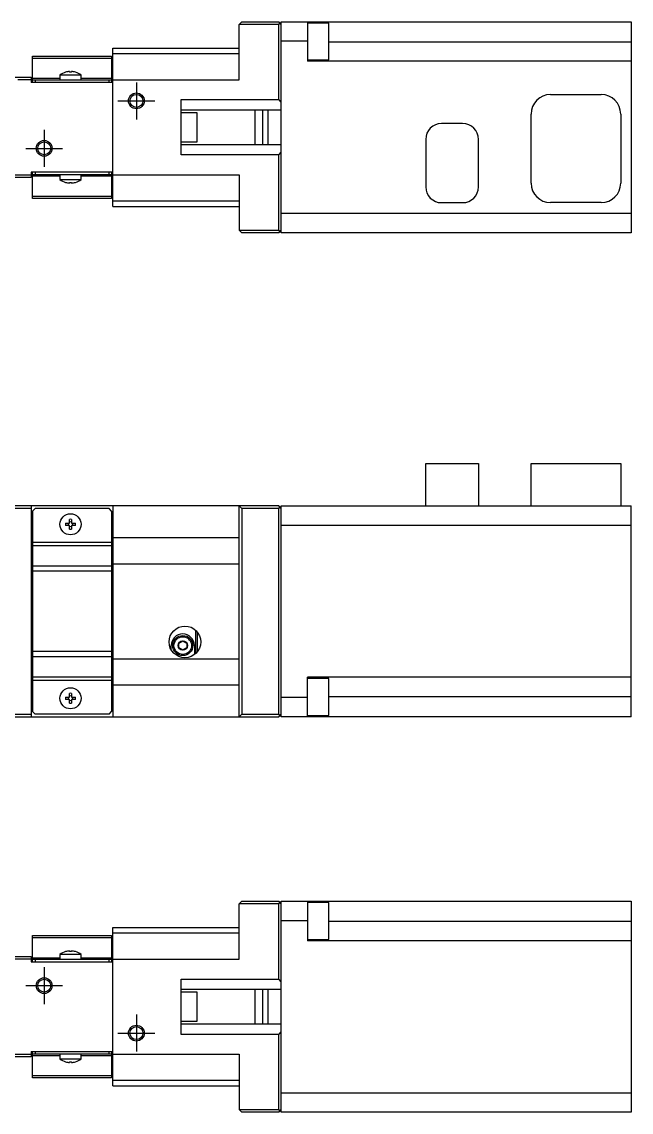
# Model space of a CAD drawing. Extents: x 0 to 522, y -8 to 217.
# Drawn here: x 130.2 to 245.9, y 10 to 216.8 of the extents above; entities that cross this region are included whole.
import ezdxf

# ---------------------------------------------------------------- set-up
doc = ezdxf.new("R2010")
doc.units = 0
doc.header["$LTSCALE"] = 0.5
doc.linetypes.add('CENTER', pattern=[50.8, 31.75, -6.35, 6.35, -6.35])
for name, color, linetype in [('MSM_CENTER', 1, 'CENTER'), ('MSM_CONTINUOUS', 7, 'CONTINUOUS'), ('MSM_NARROW', 5, 'CONTINUOUS')]:
    doc.layers.add(name, color=color, linetype=linetype)

msp = doc.modelspace()

# ---------------------------------------------------------------- linework, layer by layer
at = {"layer": 'MSM_CENTER'}
for p, q in [((152, 205.3), (152, 198.3)), ((148.5, 201.8), (155.5, 201.8)), ((134.5, 196.3), (134.5, 189.3)), ((131, 192.8), (138, 192.8)), ((134.5, 37.5), (134.5, 30.5)), ((131, 34), (138, 34)), ((152, 28.5), (152, 21.5)), ((148.5, 25), (155.5, 25))]:
    msp.add_line(p, q, dxfattribs=at)
at = {"layer": 'MSM_CONTINUOUS'}
for p, q in [((172, 216.8), (171.5, 216.3)), ((179, 216.3), (171.5, 216.3)), ((171.5, 205.8), (171.5, 216.3)), ((172, 216.8), (179, 216.8)), ((179.5, 216.3), (179, 216.8)), ((179, 216.3), (179.25, 216.55)), ((179, 202.05), (179, 216.3)), ((179.5, 176.8), (179.5, 216.8)), ((179.5, 216.8), (245.9, 216.8)), ((184.5, 216.8), (184.5, 209.311775)), ((188.5, 216.563456), (184.5, 216.563456)), ((188.5, 209.563456), (188.5, 216.563456)), ((245.9, 216.8), (245.9, 176.8)), ((184.5, 213.1), (179.5, 213.1)), ((188.5, 213.011775), (245.9, 213.011775)), ((147.5, 181.8), (147.5, 211.8)), ((147.5, 211.8), (171.5, 211.8)), ((132.3, 205.3), (132.3, 210.3)), ((132.3, 210.3), (147.3, 210.3)), ((147.3, 209.860661), (132.3, 209.860661)), ((147.3, 210.3), (147.3, 205.3)), ((147.5, 210.8), (171.5, 210.8)), ((184.5, 209.563456), (188.5, 209.563456)), ((245.9, 209.311775), (184.5, 209.311775)), ((138.571291, 207.255733), (138.55, 207.255733)), ((139.3, 207.255733), (139.3, 207.387476)), ((139.7, 207.255733), (139.3, 207.255733)), ((139.7, 207.387476), (139.7, 207.255733)), ((140.45, 207.255733), (140.428709, 207.255733)), ((70.5, 206.3), (132, 206.3)), ((132, 205.8), (129.5, 205.8)), ((132, 206.3), (132, 205.3)), ((147.5, 205.3), (132, 205.3)), ((132.3, 206.092894), (137.5, 206.092894)), ((132.3, 205.8), (147.3, 205.8)), ((132.8, 205.8), (132.8, 205.3)), ((141.5, 206.698), (137.5, 206.698)), ((137.5, 206.698), (137.5, 205.8)), ((141.5, 205.8), (141.5, 206.698)), ((141.5, 206.092894), (147.3, 206.092894)), ((146.8, 205.3), (146.8, 205.8)), ((147.5, 205.8), (171.5, 205.8)), ((230.6, 203), (240.2, 203)), ((160.5, 202.05), (179, 202.05)), ((160.5, 191.55), (160.5, 202.05)), ((179.5, 201.55), (179, 202.05)), ((179.5, 200.05), (160.5, 200.05)), ((163.5, 199.55), (160.5, 199.55)), ((163.5, 194.05), (163.5, 199.55)), ((174.5, 200.05), (174.5, 193.55)), ((176, 193.55), (176, 200.05)), ((177, 193.55), (177, 200.05)), ((226.9, 186.2), (226.9, 199.3)), ((243.9, 199.3), (243.9, 186.2)), ((213.9, 197.5), (209.9, 197.5)), ((206.9, 194.5), (206.9, 185.5)), ((216.9, 185.5), (216.9, 194.5)), ((160.5, 194.05), (163.5, 194.05)), ((160.5, 193.55), (179.5, 193.55)), ((179, 191.55), (160.5, 191.55)), ((179, 191.55), (179.5, 192.05)), ((179, 177.3), (179, 191.55)), ((147.5, 188.3), (132, 188.3)), ((132, 188.3), (132, 187.3)), ((132.3, 183.3), (132.3, 188.3)), ((132.8, 188.3), (132.8, 187.8)), ((146.8, 187.8), (146.8, 188.3)), ((147.3, 188.3), (147.3, 183.3)), ((132, 187.3), (119, 187.3)), ((119.112372, 187.8), (132, 187.8)), ((147.3, 187.8), (132.3, 187.8)), ((137.5, 187.507107), (132.3, 187.507107)), ((137.5, 187.8), (137.5, 186.902001)), ((137.5, 186.902001), (141.5, 186.902001)), ((138.55, 186.344268), (138.571291, 186.344268)), ((139.3, 186.344268), (139.7, 186.344268)), ((139.3, 186.212525), (139.3, 186.344268)), ((139.7, 186.344268), (139.7, 186.212525)), ((140.428709, 186.344268), (140.45, 186.344268)), ((141.5, 186.902001), (141.5, 187.8)), ((147.3, 187.507107), (141.5, 187.507107)), ((147.5, 187.8), (171.5, 187.8)), ((171.5, 187.8), (171.5, 177.3)), ((132.3, 183.73934), (147.3, 183.73934)), ((147.3, 183.3), (132.3, 183.3)), ((171.5, 182.8), (147.5, 182.8)), ((209.9, 182.5), (213.9, 182.5)), ((240.2, 182.5), (230.6, 182.5)), ((147.5, 181.8), (171.5, 181.8)), ((179.5, 180.5), (245.9, 180.5)), ((171.5, 177.3), (179, 177.3)), ((171.5, 177.3), (172, 176.8)), ((179, 176.8), (172, 176.8)), ((179.25, 177.05), (179, 177.3)), ((179, 176.8), (179.5, 177.3)), ((245.9, 176.8), (179.5, 176.8)), ((206.9, 125), (206.9, 133)), ((206.9, 133), (216.9, 133)), ((216.9, 133), (216.9, 125)), ((226.9, 125), (226.9, 133)), ((226.9, 133), (243.9, 133)), ((243.9, 133), (243.9, 125)), ((179, 125), (70.5, 125)), ((132, 124.5), (119.612372, 124.5)), ((132, 125), (132, 85)), ((132.8, 124.5), (132.3, 124)), ((146.8, 124.5), (132.8, 124.5)), ((147.3, 124), (146.8, 124.5)), ((147.5, 125), (147.5, 85)), ((171.5, 125), (172, 124.5)), ((171.5, 85), (171.5, 125)), ((172, 124.5), (172, 85.5)), ((179, 124.5), (172, 124.5)), ((179.5, 124.5), (179, 125)), ((179, 124.5), (179.25, 124.75)), ((179, 85.5), (179, 124.5)), ((179.5, 85), (179.5, 125)), ((179.5, 125), (245.9, 125)), ((245.9, 85), (245.9, 125)), ((132.3, 124), (132.3, 86)), ((139.3, 121.7), (139.3, 122.428709)), ((139.7, 122.428709), (139.7, 121.7)), ((147.3, 124), (147.3, 86)), ((138.571291, 121.7), (139.3, 121.7)), ((139.3, 121.3), (138.571291, 121.3)), ((139.3, 120.571291), (139.3, 121.3)), ((139.7, 121.7), (140.428709, 121.7)), ((139.7, 121.3), (139.7, 120.571291)), ((140.428709, 121.3), (139.7, 121.3)), ((245.9, 121.3), (179.5, 121.3)), ((132.3, 118.12132), (147.3, 118.12132)), ((147.5, 119), (171.5, 119)), ((147.3, 117.414214), (132.3, 117.414214)), ((132.3, 115), (132, 115)), ((147.5, 115), (147.3, 115)), ((147.5, 114), (171.5, 114)), ((132, 113.25), (132.3, 113.25)), ((132.3, 113.646447), (147.3, 113.646447)), ((147.3, 112.585786), (132.3, 112.585786)), ((147.5, 112.272971), (147.3, 112.272971)), ((132.2, 110), (132, 109.8)), ((132.2, 110), (132.2, 100)), ((132.3, 110), (132.2, 110)), ((147.5, 109.772971), (147.3, 109.772971)), ((147.3, 107.272971), (147.5, 107.272971)), ((147.5, 102.727029), (147.3, 102.727029)), ((163.2, 101.436068), (163.2, 96.963932)), ((132, 100.2), (132.2, 100)), ((132.2, 100), (132.3, 100)), ((147.3, 100.227029), (147.5, 100.227029)), ((160.05, 98.933013), (160.8, 99.366025)), ((160.8, 99.366025), (161.55, 98.933013)), ((163.5, 101.126136), (163.5, 97.273864)), ((163.5, 101), (163.6, 101)), ((132.3, 97.414214), (147.3, 97.414214)), ((147.3, 97.727029), (147.5, 97.727029)), ((158.6, 97.703337), (158.6, 98.5)), ((160.05, 98.066987), (160.05, 98.933013)), ((160.8, 97.633975), (160.05, 98.066987)), ((161.55, 98.066987), (160.8, 97.633975)), ((161.55, 98.933013), (161.55, 98.066987)), ((163, 98.5), (163, 96.8)), ((132.3, 96.75), (132, 96.75)), ((147.3, 96.353553), (132.3, 96.353553)), ((147.5, 96), (171.5, 96)), ((132, 95), (132.3, 95)), ((147.3, 95), (147.5, 95)), ((132.3, 92.585786), (147.3, 92.585786)), ((147.3, 91.87868), (132.3, 91.87868)), ((171.5, 91), (147.5, 91)), ((184.5, 85), (184.5, 92.488225)), ((245.9, 92.488225), (184.5, 92.488225)), ((188.5, 92.236544), (184.5, 92.236544)), ((188.5, 85.236544), (188.5, 92.236544)), ((139.3, 88.7), (139.3, 89.428709)), ((139.7, 89.428709), (139.7, 88.7)), ((138.571291, 88.7), (139.3, 88.7)), ((139.3, 88.3), (138.571291, 88.3)), ((139.3, 87.571291), (139.3, 88.3)), ((139.7, 88.7), (140.428709, 88.7)), ((139.7, 88.3), (139.7, 87.571291)), ((140.428709, 88.3), (139.7, 88.3)), ((179.5, 88.7), (184.5, 88.7)), ((245.9, 88.788225), (188.5, 88.788225)), ((110, 85), (179, 85)), ((119.612372, 85.5), (132, 85.5)), ((132.3, 86), (132.8, 85.5)), ((146.8, 85.5), (132.8, 85.5)), ((146.8, 85.5), (147.3, 86)), ((172, 85.5), (171.5, 85)), ((172, 85.5), (179, 85.5)), ((179.25, 85.25), (179, 85.5)), ((179, 85), (179.5, 85.5)), ((245.9, 85), (179.5, 85)), ((184.5, 85.236544), (188.5, 85.236544)), ((172, 50), (171.5, 49.5)), ((172, 50), (179, 50)), ((179.5, 49.5), (179, 50)), ((179, 49.5), (179.25, 49.75)), ((179.5, 10), (179.5, 50)), ((179.5, 50), (245.9, 50)), ((184.5, 50), (184.5, 42.511775)), ((188.5, 49.763456), (184.5, 49.763456)), ((188.5, 42.763456), (188.5, 49.763456)), ((245.9, 50), (245.9, 10)), ((179, 49.5), (171.5, 49.5)), ((171.5, 39), (171.5, 49.5)), ((179, 35.25), (179, 49.5)), ((184.5, 46.3), (179.5, 46.3)), ((188.5, 46.211775), (245.9, 46.211775)), ((132.3, 38.5), (132.3, 43.5)), ((132.3, 43.5), (147.3, 43.5)), ((147.3, 43.5), (147.3, 38.5)), ((147.5, 45), (171.5, 45)), ((147.5, 15), (147.5, 45)), ((147.5, 44), (171.5, 44)), ((147.3, 43.060661), (132.3, 43.060661)), ((184.5, 42.763456), (188.5, 42.763456)), ((245.9, 42.511775), (184.5, 42.511775)), ((119, 39.5), (132, 39.5)), ((132, 39.5), (132, 38.5)), ((132.3, 39.292894), (137.5, 39.292894)), ((141.5, 39.898), (137.5, 39.898)), ((137.5, 39.898), (137.5, 39)), ((138.571291, 40.455733), (138.55, 40.455733)), ((139.3, 40.455733), (139.3, 40.587476)), ((139.7, 40.455733), (139.3, 40.455733)), ((139.7, 40.587476), (139.7, 40.455733)), ((140.45, 40.455733), (140.428709, 40.455733)), ((141.5, 39), (141.5, 39.898)), ((141.5, 39.292894), (147.3, 39.292894)), ((132, 39), (119.112372, 39)), ((132, 38.5), (147.5, 38.5)), ((132.3, 39), (147.3, 39)), ((132.8, 39), (132.8, 38.5)), ((146.8, 38.5), (146.8, 39)), ((147.5, 39), (171.5, 39)), ((160.5, 24.75), (160.5, 35.25)), ((160.5, 35.25), (179, 35.25)), ((179.5, 34.75), (179, 35.25)), ((179.5, 33.25), (160.5, 33.25)), ((174.5, 33.25), (174.5, 26.75)), ((176, 26.75), (176, 33.25)), ((177, 26.75), (177, 33.25)), ((163.5, 32.75), (160.5, 32.75)), ((163.5, 27.25), (163.5, 32.75)), ((160.5, 27.25), (163.5, 27.25)), ((160.5, 26.75), (179.5, 26.75)), ((179, 24.75), (179.5, 25.25)), ((179, 24.75), (160.5, 24.75)), ((179, 10.5), (179, 24.75)), ((110, 21), (132, 21)), ((132, 21.5), (147.5, 21.5)), ((132, 21.5), (132, 20.5)), ((132.3, 16.5), (132.3, 21.5)), ((147.3, 21), (132.3, 21)), ((137.5, 20.707107), (132.3, 20.707107)), ((132.8, 21.5), (132.8, 21)), ((137.5, 21), (137.5, 20.102001)), ((141.5, 20.102001), (141.5, 21)), ((147.3, 20.707107), (141.5, 20.707107)), ((146.8, 21), (146.8, 21.5)), ((147.3, 21.5), (147.3, 16.5)), ((147.5, 21), (171.5, 21)), ((171.5, 21), (171.5, 10.5)), ((132, 20.5), (110, 20.5)), ((137.5, 20.102001), (141.5, 20.102001)), ((138.55, 19.544268), (138.571291, 19.544268)), ((139.3, 19.544268), (139.7, 19.544268)), ((139.3, 19.412525), (139.3, 19.544268)), ((139.7, 19.544268), (139.7, 19.412525)), ((140.428709, 19.544268), (140.45, 19.544268)), ((132.3, 16.93934), (147.3, 16.93934)), ((147.3, 16.5), (132.3, 16.5)), ((171.5, 16), (147.5, 16)), ((147.5, 15), (171.5, 15)), ((179.5, 13.7), (245.9, 13.7)), ((171.5, 10.5), (179, 10.5)), ((171.5, 10.5), (172, 10)), ((179.25, 10.25), (179, 10.5)), ((179, 10), (179.5, 10.5)), ((179, 10), (172, 10)), ((245.9, 10), (179.5, 10))]:
    msp.add_line(p, q, dxfattribs=at)
for centre, radius in [((152, 201.8), 1.2295), ((134.5, 192.8), 1.2295), ((139.5, 121.5), 2), ((161.2, 99.2), 3), ((160.8, 98.5), 1.9), ((160.8, 98.5), 1.66906), ((160.8, 98.5), 0.9), ((139.5, 88.5), 2), ((134.5, 34), 1.2295), ((152, 25), 1.2295)]:
    msp.add_circle(centre, radius, dxfattribs=at)
for centre, radius, start, end in [((139.5, 204.2), 3.2, 107.270005, 128.682187), ((139.5, 204.2), 3.193744, 93.59035, 106.905258), ((139.5, 204.2), 3.193744, 73.094742, 86.40965), ((139.5, 204.2), 3.2, 51.317813, 72.729995), ((230.6, 199.3), 3.7, 90, 180), ((240.2, 199.3), 3.7, 0, 90), ((209.9, 194.5), 3, 90, 180), ((213.9, 194.5), 3, 0, 90), ((139.5, 189.4), 3.2, 231.317813, 252.729995), ((139.5, 189.4), 3.193744, 253.094742, 266.40965), ((139.5, 189.4), 3.193744, 273.59035, 286.905258), ((139.5, 189.4), 3.2, 287.270005, 308.682187), ((230.6, 186.2), 3.7, 180, 270), ((240.2, 186.2), 3.7, 270, 0), ((209.9, 185.5), 3, 180, 270), ((213.9, 185.5), 3, 270, 0), ((139.5, 121.5), 0.95, 77.846803, 102.153197), ((139.5, 121.5), 0.95, 167.846803, 192.153197), ((139.5, 121.5), 0.435085, 152.633517, 207.366483), ((139.5, 121.5), 0.435085, 62.633517, 117.366483), ((139.5, 121.5), 0.435085, 242.633517, 297.366483), ((139.5, 121.5), 0.95, 257.846803, 282.153197), ((139.5, 121.5), 0.435085, 332.633517, 27.366483), ((139.5, 121.5), 0.95, 347.846803, 12.153197), ((160.8, 98.499984), 2.2, 0.000405, 179.999595), ((139.5, 88.5), 0.95, 77.846803, 102.153197), ((139.5, 88.5), 0.435085, 62.633517, 117.366483), ((139.5, 88.5), 0.95, 167.846803, 192.153197), ((139.5, 88.5), 0.435085, 152.633517, 207.366483), ((139.5, 88.5), 0.435085, 242.633517, 297.366483), ((139.5, 88.5), 0.95, 257.846803, 282.153197), ((139.5, 88.5), 0.435085, 332.633517, 27.366483), ((139.5, 88.5), 0.95, 347.846803, 12.153197), ((139.5, 37.4), 3.2, 107.270005, 128.682187), ((139.5, 37.4), 3.193744, 93.59035, 106.905258), ((139.5, 37.4), 3.193744, 73.094742, 86.40965), ((139.5, 37.4), 3.2, 51.317813, 72.729995), ((139.5, 22.6), 3.2, 231.317813, 252.729995), ((139.5, 22.6), 3.193744, 253.094742, 266.40965), ((139.5, 22.6), 3.193744, 273.59035, 286.905258), ((139.5, 22.6), 3.2, 287.270005, 308.682187)]:
    msp.add_arc(centre, radius, start, end, dxfattribs=at)
at = {"layer": 'MSM_NARROW'}
for centre in [(152, 201.8), (134.5, 192.8), (134.5, 34), (152, 25)]:
    msp.add_circle(centre, 1.5, dxfattribs=at)

doc.saveas('drawing.dxf')
